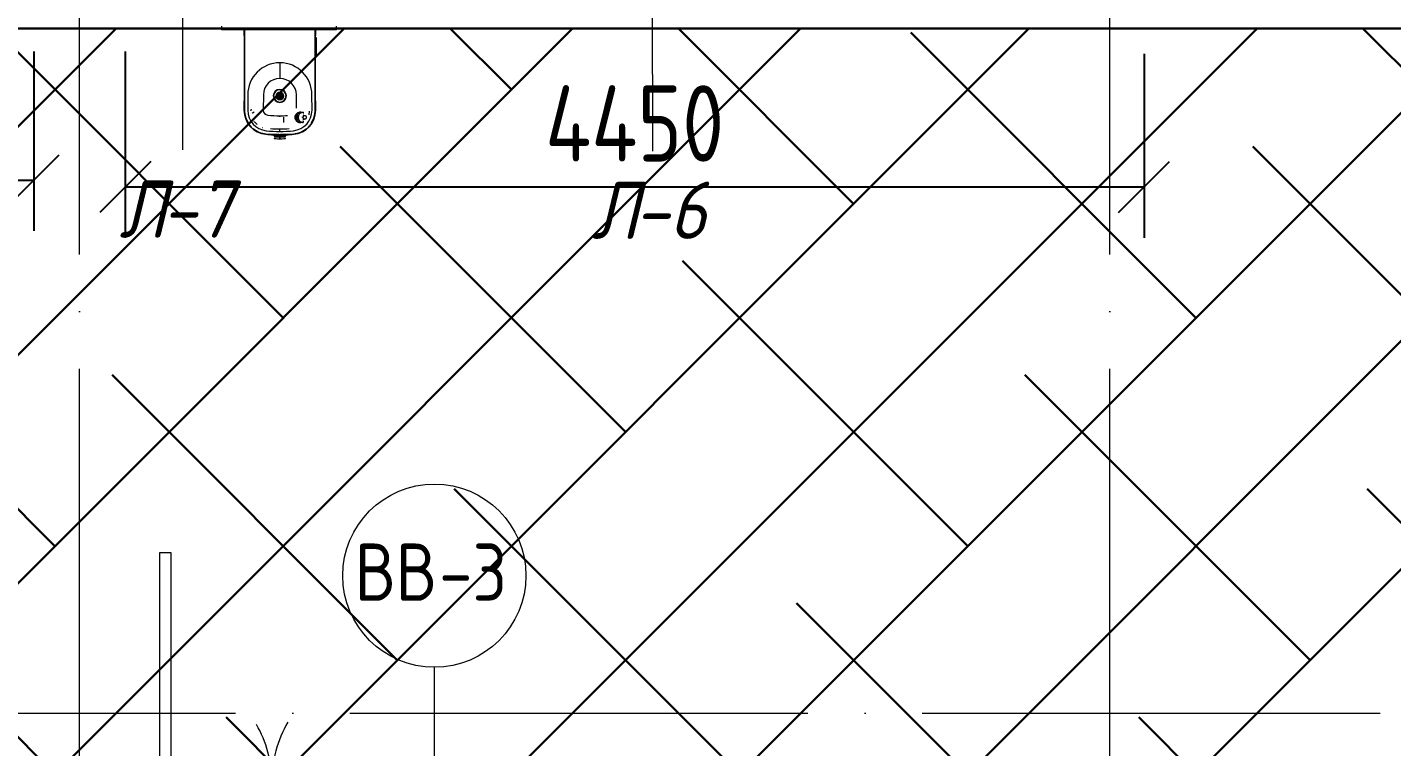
# Model space of a CAD drawing. Header units: millimetres. Extents: x -68946 to 690821, y -552984 to 293768.
# Drawn here: x 14334 to 20294, y -207713 to -204571 of the extents above; entities that cross this region are included whole.
import ezdxf

# ---------------------------------------------------------------- set-up
doc = ezdxf.new("R2010")
doc.units = ezdxf.units.MM
doc.linetypes.add('ADSK_Линия сетки', pattern=[2500, 2000, -250, 0, -250])
doc.layers.get('Defpoints').update_dxf_attribs({"color": 250})
for name, color, linetype, lineweight in [('0) блоки', 250, 'Continuous', 25), ('1.1) Стяжка 5 вып.', 30, 'Continuous', 30), ('1.3) Звуко-изол           5 вып.', 90, 'Continuous', 30), ('A-DOOR-____-IDEN', 250, 'Continuous', 9), ('A-DOOR-____-MCUT', 250, 'Continuous', 5), ('A-DOOR-____-OTLN', 250, 'Continuous', 5), ('A-DOOR-FRAM-MCUT', 250, 'Continuous', 5), ('A-DOOR-FRAM-OTLN', 250, 'Continuous', 5), ('A-DOOR-GLAZ-MCUT', 250, 'Continuous', 5), ('A-GENM-____-OTLN', 250, 'Continuous', 9), ('S-GRID-____-OTLN', 250, 'Continuous', 9)]:
    doc.layers.add(name, color=color, linetype=linetype, lineweight=lineweight)
doc.styles.add('GOST Common_1', font='', dxfattribs={"width": 0.9, "height": 250})
doc.styles.add('ISOCPEUR_I', font='isocpeui.ttf', dxfattribs={"width": 0.9, "height": 12.5})
doc.styles.get("Standard").update_dxf_attribs({"font": 'ГОСТ тип А.ttf'})
doc.styles.get('GOST Common_1').set_extended_font_data('GOST Common')
doc.dimstyles.new('А3', dxfattribs={"dimtxt": 333, "dimasz": 222, "dimexe": 222, "dimexo": 111, "dimgap": 111, "dimtad": 1, "dimtoh": 1, "dimdec": 0, "dimrnd": 0.0015, "dimzin": 0, "dimdsep": 46, "dimtxsty": 'Standard', "dimblk": 'OBLIQUE', "dimcen": 0, "dimclrd": 7, "dimclre": 7, "dimclrt": 7, "dimadec": 0, "dimazin": 0, "dimtfac": 1, "dimtdec": 0, "dimtofl": 0, "dimtmove": 0, "dimatfit": 3, "dimfxl": 1, "dimtolj": 1, "dimtzin": 0, "dimarcsym": 0})

# ---------------------------------------------------------------- blocks, each defined once
blk = doc.blocks.new('Дверь_СКБ_2Ст_Фрамуга2 - Н_ВВ-3_2500x2600h_Учебные помещения_Фрамуга слева-42054644-АР1_Маркировочный план 3 этажа')
at = {"layer": 'A-DOOR-____-OTLN'}
h = blk.add_hatch(dxfattribs=at)
h.set_pattern_fill('FP_12', color=256, style=0, pattern_type=2)
h.set_pattern_definition([(135, (1051.41, 164.685), (-14.1421, -14.1421), []), (225, (1051.41, 164.685), (14.1421, -14.1421), [])])
h.paths.add_polyline_path([(1237.5, -100), (1262.5, -100), (1262.5, 100), (1237.5, 100), (1237.5, 98)])
at = {"layer": 'A-DOOR-FRAM-OTLN'}
h = blk.add_hatch(dxfattribs=at)
h.set_pattern_fill('FP_13', color=256, style=0, pattern_type=2)
h.set_pattern_definition([(45, (-1071.384, 164.685), (-14.1421, 14.1421), []), (135, (-1071.384, 164.685), (-14.1421, -14.1421), [])])
h.paths.add_polyline_path([(-1212.5, -100), (-1212.5, 100), (-1237.5, 100), (-1237.5, -100)])
at = {"layer": 'A-DOOR-____-MCUT'}
for p, q in [((-1187.5, 1100), (-1187.5, 100)), ((-1137.5, 1100), (-1187.5, 1100)), ((-1137.5, 100), (-1137.5, 1100)), ((-1187.5, 100), (-1137.5, 100))]:
    blk.add_line(p, q, dxfattribs=at)
at = {"layer": 'A-DOOR-____-OTLN'}
for centre, radius, start, end in [((-177.5, 100), 520, 150, 180), ((-1197.5, 100), 500, 360, 30)]:
    blk.add_arc(centre, radius, start, end, dxfattribs=at)
at = {"layer": 'A-DOOR-FRAM-MCUT'}
for p, q in [((-1197.5, 108), (-1267.5, 108)), ((-1267.5, 108), (-1267.5, 100)), ((-1267.5, 100), (-1197.5, 100)), ((-1212.5, 100), (-1237.5, 100)), ((-1237.5, 100), (-1237.5, -100)), ((-1187.5, 100), (-1212.5, 100)), ((-1212.5, 100), (-1212.5, 20)), ((-1212.5, -100), (-1212.5, 100)), ((-1197.5, 100), (-1197.5, 108)), ((-1187.5, 60), (-1187.5, 100)), ((-1177.5, 60), (-1187.5, 60)), ((-1177.5, 20), (-1177.5, 60)), ((-187.5, 60), (-197.5, 60)), ((-197.5, 60), (-197.5, 20)), ((-187.5, 100), (-187.5, 60)), ((-162.5, 100), (-187.5, 100)), ((-177.5, 108), (-177.5, 100)), ((-107.5, 108), (-177.5, 108)), ((-177.5, 100), (-177.5, 20)), ((-62.5, 100), (-162.5, 100)), ((-162.5, 20), (-162.5, 100)), ((-162.5, 20), (-162.5, 100)), ((-117.5, 108), (-117.5, 100)), ((-47.5, 108), (-117.5, 108)), ((-107.5, 100), (-107.5, 108)), ((-62.5, 100), (-62.5, 20)), ((-47.5, 100), (-47.5, 108)), ((-47.5, 100), (-47.5, 20)), ((-47.5, 100), (1237.5, 100)), ((1292.5, 108), (1222.5, 108)), ((1222.5, 108), (1222.5, 100)), ((1222.5, 100), (1222.5, 20)), ((1222.5, 100), (1292.5, 100)), ((1237.5, 100), (1237.5, 20)), ((1262.5, 100), (1237.5, 100)), ((1237.5, 100), (1237.5, -100)), ((1262.5, -100), (1262.5, 100)), ((1292.5, 100), (1292.5, 108)), ((-1212.5, 20), (-1177.5, 20)), ((-1197.5, 20), (-1212.5, 20)), ((-1212.5, 20), (-1212.5, -100)), ((-1197.5, -100), (-1197.5, 20)), ((-197.5, 20), (-162.5, 20)), ((-177.5, 12), (-177.5, 20)), ((-107.5, 12), (-177.5, 12)), ((-62.5, 20), (-162.5, 20)), ((-117.5, 20), (-117.5, 12)), ((-117.5, 12), (-47.5, 12)), ((-107.5, 20), (-107.5, 12)), ((-47.5, 12), (-47.5, 20)), ((1237.5, 20), (-47.5, 20)), ((1237.5, 20), (1222.5, 20)), ((1222.5, 20), (1222.5, -100)), ((1237.5, -100), (1237.5, 20)), ((-1197.5, -100), (-1267.5, -100)), ((-1267.5, -100), (-1267.5, -108)), ((-1267.5, -108), (-1197.5, -108)), ((-1237.5, -100), (-1212.5, -100)), ((-1212.5, -100), (-1197.5, -100)), ((-1197.5, -108), (-1197.5, -100)), ((1222.5, -100), (1237.5, -100)), ((1292.5, -100), (1222.5, -100)), ((1222.5, -100), (1222.5, -108)), ((1222.5, -108), (1292.5, -108)), ((1237.5, -100), (1262.5, -100)), ((1292.5, -108), (1292.5, -100))]:
    blk.add_line(p, q, dxfattribs=at)
at = {"layer": 'A-DOOR-GLAZ-MCUT'}
for p, q in [((1222.5, 70), (-62.5, 70)), ((1222.5, 50), (-62.5, 50))]:
    blk.add_line(p, q, dxfattribs=at)
blk = doc.blocks.new('HDF-EBP_BASE - HDF-EBP_BASE-28709428-АР1_Маркировочный план 3 этажа')
at = {"layer": 'A-GENM-____-OTLN', "lineweight": 5}
for p, q in [((-254.381, 0), (-254.381, -15.875)), ((247.269, -15.875), (247.269, 0)), ((247.269, -15.875), (-254.381, -15.875))]:
    blk.add_line(p, q, dxfattribs=at)
blk = doc.blocks.new('HDF-EBP_SINK - HDF-EBP_SINK-28709430-АР1_Маркировочный план 3 этажа')
at = {"layer": 'A-GENM-____-OTLN', "lineweight": 5}
for p, q in [((-156.6, -15.9), (-156.6, -41.3)), ((-156.6, -41.3), (-154.4, -41.3)), ((-154.4, -367.1), (-154.4, -15.9)), ((-154.4, -15.9), (-154.4, -367.1)), ((154.4, -15.9), (154.4, -367.1)), ((154.4, -367.1), (154.4, -15.9)), ((154.4, -41.3), (156.6, -41.3)), ((156.6, -41.3), (156.6, -15.9)), ((-154.4, -326.9), (-156.6, -326.9)), ((-156.6, -326.9), (-156.6, -367.1)), ((-140.4, -300.5), (-140.5, -367)), ((-72.1, -300.6), (-72.2, -367.1)), ((72.2, -358.4), (72.1, -300.6)), ((140.5, -367), (140.4, -300.5)), ((156.6, -326.9), (154.4, -326.9)), ((156.6, -367.1), (156.6, -326.9)), ((67.9, -392.4), (67.9, -390.6)), ((67.9, -406.3), (67.9, -404.6)), ((71.6, -383.4), (71.6, -413.5)), ((72.3, -396.8), (75, -396.8)), ((75, -399.9), (72.3, -399.9)), ((75, -393.5), (76.5, -393)), ((75, -393.5), (76.5, -393)), ((75, -396.8), (75, -393.5)), ((75, -396.8), (76.6, -396.8)), ((75, -403.2), (75, -399.9)), ((76.6, -399.9), (75, -399.9)), ((76.5, -403.7), (75, -403.2)), ((77.7, -404.1), (75, -403.2)), ((76.6, -393.5), (76.6, -396.8)), ((76.6, -399.9), (76.6, -403.2)), ((76.6, -403.2), (77.8, -403.6)), ((77.1, -407.3), (77.1, -388.9)), ((77.2, -388.1), (82.7, -388.1)), ((82.7, -408.8), (77.2, -408.8)), ((78, -396.8), (79.3, -396.8)), ((87.2, -381.6), (80.2, -381.6)), ((80.2, -415.3), (87.2, -415.3)), ((94.1, -378), (85.8, -378)), ((93, -376), (102.1, -376)), ((102.5, -376), (102.5, -381.2)), ((102.5, -408.7), (102.5, -410.5)), ((102.5, -415.7), (102.5, -420.9)), ((128.5, -371), (126.6, -387.1)), ((-28.6, -475.3), (-28.6, -473)), ((-3.1, -473), (-28.6, -473)), ((-28.6, -475.3), (-23.1, -475.3)), ((28.6, -475.3), (-28.6, -475.3)), ((28.6, -473), (3.1, -473)), ((23.1, -473), (28.6, -473)), ((28.6, -473), (28.6, -475.3)), ((94.1, -418.9), (85.8, -418.9)), ((102.1, -421), (93, -421)), ((-24.6, -484.4), (-23.8, -484.1)), ((24.6, -484.4), (-24.6, -484.4)), ((-23.8, -484.1), (-23.2, -484.1)), ((23.8, -484.1), (-23.8, -484.1)), ((22.2, -477.8), (-22.2, -477.8)), ((22.2, -484.1), (-22.2, -484.1)), ((2.6, -489.7), (-2.6, -489.7)), ((-2.6, -489.7), (2.6, -489.7)), ((2.6, -492), (-2.6, -492)), ((-2.6, -492), (2.6, -492)), ((23.2, -484.1), (23.8, -484.1)), ((23.8, -484.1), (24.6, -484.4))]:
    blk.add_line(p, q, dxfattribs=at)
at = {"layer": 'A-GENM-____-OTLN', "lineweight": 5, "flags": 128}
for points in [[(67.3, -398.5), (67.1, -395.3), (67.4, -392.1), (68.1, -389.5)], [(68.1, -407.3), (67.4, -404.9), (67.1, -401.7), (67.3, -398.5)], [(82.7, -376.6), (78.8, -377.9), (75.3, -380), (72.3, -382.6), (69.9, -385.7), (68.1, -389.1)], [(68.1, -407.8), (69.9, -411.3), (72.3, -414.4), (75.3, -417), (78.8, -419), (82.7, -420.3)], [(77.5, -386.9), (78.7, -384), (80.2, -381.6)], [(80.2, -415.3), (78.7, -412.9), (77.5, -410)], [(80.2, -381.6), (83, -379.5), (85.8, -378)], [(85.8, -418.9), (83, -417.4), (80.2, -415.3)], [(88.2, -376.2), (85.4, -376.4), (82.7, -376.6)], [(85.8, -378), (88.3, -377.3), (90.9, -376.8)], [(-28.6, -475.3), (-28.2, -475.6), (-27.7, -475.9), (-27.3, -476.1), (-26.9, -476.4), (-26.4, -476.6), (-25.9, -476.8), (-25.5, -477), (-25, -477.2), (-24.5, -477.3), (-24, -477.5), (-23.5, -477.6), (-23, -477.7), (-22.5, -477.7), (-22.2, -477.8)], [(22.2, -477.8), (22.7, -477.7), (23.2, -477.6), (23.7, -477.5), (24.2, -477.4), (24.7, -477.3), (25.2, -477.1), (25.7, -476.9), (26.1, -476.7), (26.6, -476.5), (27, -476.3), (27.5, -476), (27.9, -475.8), (28.3, -475.5), (28.6, -475.3)], [(82.7, -420.3), (85.4, -420.5), (88.2, -420.7)], [(90.9, -420.1), (88.3, -419.6), (85.8, -418.9)], [(-24.6, -489.5), (-24.6, -489.5), (-24.6, -489.6), (-24.6, -489.6), (-24.6, -489.7), (-24.6, -489.7), (-24.6, -489.7), (-24.6, -489.8), (-24.5, -489.8), (-24.5, -489.9), (-24.5, -489.9), (-24.5, -489.9), (-24.5, -490), (-24.5, -490), (-24.4, -490), (-24.4, -490.1), (-24.4, -490.1), (-24.4, -490.1), (-24.3, -490.2), (-24.3, -490.2), (-24.3, -490.2), (-24.2, -490.2), (-24.2, -490.3), (-24.2, -490.3), (-24.1, -490.3), (-24.1, -490.3), (-24.1, -490.4), (-24, -490.4), (-24, -490.4), (-24, -490.4), (-23.9, -490.4), (-23.9, -490.4), (-23.8, -490.4), (-23.8, -490.5), (-23.8, -490.5), (-23.7, -490.5)], [(-23.7, -490.5), (-16.7, -491.3), (-9.6, -491.8), (-2.6, -492)], [(2.6, -492), (9.7, -491.8), (16.8, -491.3), (23.7, -490.5)], [(23.7, -490.5), (23.8, -490.5), (23.8, -490.5), (23.9, -490.4), (23.9, -490.4), (23.9, -490.4), (24, -490.4), (24, -490.4), (24, -490.4), (24.1, -490.4), (24.1, -490.3), (24.1, -490.3), (24.2, -490.3), (24.2, -490.3), (24.2, -490.2), (24.3, -490.2), (24.3, -490.2), (24.3, -490.2), (24.4, -490.1), (24.4, -490.1), (24.4, -490.1), (24.4, -490), (24.5, -490), (24.5, -490), (24.5, -489.9), (24.5, -489.9), (24.5, -489.9), (24.5, -489.8), (24.6, -489.8), (24.6, -489.7), (24.6, -489.7), (24.6, -489.7), (24.6, -489.6), (24.6, -489.6), (24.6, -489.5), (24.6, -489.5)]]:
    blk.add_lwpolyline(points, dxfattribs=at)
at = {"layer": 'A-GENM-____-OTLN', "lineweight": 5}
for centre, radius in [((0, -304.7), 16.2), ((0, -304.7), 15.1), ((0, -304.7), 14.3), ((-10, -298.9), 2.38), ((-5.8, -294.7), 2.38), ((-2.8, -299.9), 2.38), ((0, -293.2), 2.38), ((2.8, -299.9), 2.38), ((5.7, -294.7), 2.38), ((10, -298.9), 2.38), ((-11.5, -304.7), 2.38), ((-10, -310.5), 2.38), ((-5.9, -304.7), 2.38), ((-5.8, -314.7), 2.38), ((-2.8, -309.5), 2.38), ((0, -316.2), 2.38), ((0, -304.7), 1.68), ((2.8, -309.5), 2.38), ((5.7, -314.7), 2.38), ((5.9, -304.7), 2.38), ((10, -310.5), 2.38), ((11.5, -304.7), 2.38)]:
    blk.add_circle(centre, radius, dxfattribs=at)
for centre, radius, start, end in [((0.2, -300.6), 140.6, 90.0806, 179.95166), ((-0.2, -300.6), 140.6, 0.04834, 89.9194), ((0.2, -300.6), 72.3, 90.15668, 179.95166), ((-0.2, -300.6), 72.3, 0.04834, 89.84332), ((0, -304.7), 28.5, 0, 180), ((0, -304.7), 28.5, 0, 180), ((0, -304.7), 27.1, 0, 180), ((0, -304.7), 16.2, 0, 180), ((0, -304.7), 15.1, 0, 180), ((0, -304.7), 15.1, 0, 180), ((0, -304.7), 15.1, 0, 180), ((0, -304.7), 15.1, 0, 180), ((0, -304.7), 14.3, 0, 180), ((0, -304.7), 14.3, 0, 180), ((0, -304.7), 14.3, 0, 180), ((0, -304.7), 14.3, 0, 180), ((-10, -298.9), 2.38, 0, 180), ((-10, -298.9), 2.38, 0, 180), ((0, -304.7), 11, 90, 270), ((-5.8, -294.7), 2.38, 0, 180), ((-5.8, -294.7), 2.38, 0, 180), ((-5.8, -294.7), 2.38, 180, 0), ((-5.8, -294.7), 2.38, 180, 360), ((-2.8, -299.9), 2.38, 0, 180), ((-2.8, -299.9), 2.38, 0, 180), ((0, -293.2), 2.38, 0, 180), ((0, -293.2), 2.38, 0, 180), ((0, -293.2), 2.38, 180, 0), ((0, -293.2), 2.38, 180, 255), ((0, -304.7), 11, 270, 90), ((2.8, -299.9), 2.38, 0, 180), ((2.8, -299.9), 2.38, 360, 180), ((0, -293.2), 2.38, 285, 0), ((5.7, -294.7), 2.38, 0, 180), ((5.7, -294.7), 2.38, 360, 180), ((5.7, -294.7), 2.38, 180, 0), ((5.7, -294.7), 2.38, 180, 0), ((10, -298.9), 2.38, 0, 180), ((10, -298.9), 2.38, 0, 180), ((0, -304.7), 28.5, 180, 360), ((0, -304.7), 28.5, 180, 360), ((0, -304.7), 27.1, 180, 0), ((0, -304.7), 16.2, 180, 0), ((0, -304.7), 15.1, 180, 360), ((0, -304.7), 15.1, 180, 0), ((0, -304.7), 15.1, 180, 0), ((0, -304.7), 15.1, 180, 0), ((0, -304.7), 14.3, 180, 360), ((0, -304.7), 14.3, 180, 0), ((0, -304.7), 14.3, 180, 0), ((0, -304.7), 14.3, 180, 0), ((-11.5, -304.7), 2.38, 360, 180), ((-11.5, -304.7), 2.38, 0, 180), ((-11.5, -304.7), 2.38, 180, 0), ((-11.5, -304.7), 2.38, 180, 360), ((-10, -298.9), 2.38, 180, 0), ((-10, -298.9), 2.38, 180, 360), ((-10, -310.5), 2.38, 0, 180), ((-10, -310.5), 2.38, 360, 180), ((-10, -310.5), 2.38, 180, 0), ((-10, -310.5), 2.38, 180, 0), ((-5.9, -304.7), 2.38, 0, 180), ((-5.9, -304.7), 2.38, 105, 180), ((-5.9, -304.7), 2.38, 180, 0), ((-5.9, -304.7), 2.38, 180, 255), ((-5.8, -314.7), 2.38, 0, 180), ((-5.8, -314.7), 2.38, 0, 180), ((-5.8, -314.7), 2.38, 180, 0), ((-5.8, -314.7), 2.38, 180, 0), ((-5.9, -304.7), 2.38, 0, 90), ((-5.9, -304.7), 2.38, 270, 0), ((-2.8, -299.9), 2.38, 180, 0), ((-2.8, -309.5), 2.38, 0, 180), ((-2.8, -309.5), 2.38, 180, 0), ((-2.8, -309.5), 2.38, 180, 0), ((-2.8, -299.9), 2.38, 195, 0), ((-2.8, -309.5), 2.38, 0, 165), ((0, -316.2), 2.38, 0, 180), ((0, -316.2), 2.38, 105, 180), ((0, -316.2), 2.38, 180, 0), ((0, -316.2), 2.38, 180, 0), ((0, -304.7), 1.68, 0, 180), ((0, -304.7), 1.68, 0, 180), ((0, -304.7), 1.68, 180, 0), ((0, -304.7), 1.68, 180, 0), ((2.8, -299.9), 2.38, 180, 0), ((2.8, -299.9), 2.38, 180, 345), ((2.8, -309.5), 2.38, 0, 180), ((2.8, -309.5), 2.38, 15, 180), ((2.8, -309.5), 2.38, 180, 0), ((2.8, -309.5), 2.38, 180, 0), ((0, -316.2), 2.38, 0, 75), ((5.7, -314.7), 2.38, 0, 180), ((5.7, -314.7), 2.38, 0, 180), ((5.7, -314.7), 2.38, 180, 0), ((5.7, -314.7), 2.38, 180, 0), ((5.9, -304.7), 2.38, 90.05545, 180), ((5.9, -304.7), 2.38, 0, 180), ((5.9, -304.7), 2.38, 90, 180), ((5.9, -304.7), 2.38, 180, 0), ((5.9, -304.7), 2.38, 180, 270), ((5.9, -304.7), 2.38, 0, 75), ((5.9, -304.7), 2.38, 285, 0), ((10, -298.9), 2.38, 180, 0), ((10, -298.9), 2.38, 180, 360), ((10, -310.5), 2.38, 0, 180), ((10, -310.5), 2.38, 360, 180), ((10, -310.5), 2.38, 180, 0), ((10, -310.5), 2.38, 180, 0), ((11.5, -304.7), 2.38, 0, 180), ((11.5, -304.7), 2.38, 0, 180), ((11.5, -304.7), 2.38, 180, 0), ((11.5, -304.7), 2.38, 180, 0), ((-50.8, -367.1), 105.8, 180, 264.53498), ((-50.8, -367.1), 103.6, 180, 213.81399), ((-50.8, -367.1), 103.6, 180, 195.49337), ((-50.8, -367.1), 103.6, 200.65349, 211.4163), ((-50.3, -367.1), 90.2, 179.95166, 264.22239), ((-50.7, -367), 78.7, 217.50663, 219.24829), ((-50.3, -367.1), 21.9, 179.95166, 264.22239), ((-4.3, 87.2), 478.5, 264.22239, 270.5192), ((4.3, 87.2), 478.5, 269.4808, 273.46865), ((50.3, -367.1), 90.2, 275.77761, 0.04834), ((50.8, -367.1), 105.8, 275.46502, 360), ((94.7, -398.5), 4.73, 345.76487, 26.49474), ((94.7, -398.5), 13.1, 37.51296, 57.28895), ((94.7, -398.5), 13.1, 305.70053, 322.48704), ((50.8, -367.1), 103.6, 326.18601, 0), ((50.8, -367.1), 103.6, 328.5837, 339.34651), ((50.8, -367.1), 103.6, 344.50663, 360), ((-50.8, -367.1), 103.6, 217.87677, 226.84017), ((-50.8, -367.1), 103.6, 230.72099, 264.53498), ((-50.8, -367.1), 103.6, 233.11868, 243.88149), ((-50.4, -367.7), 78.4, 220.21174, 232.12227), ((-50.8, -367.1), 103.6, 249.04161, 264.53498), ((-50.4, -367.7), 78.4, 251.32005, 252.77913), ((0, 163.9), 639.2, 264.53498, 267.55038), ((0, 163.9), 637, 264.53498, 270), ((0, 163.9), 637, 264.53498, 270), ((-4.3, 87.2), 546.8, 264.22239, 270.45437), ((0.1, 182.5), 631, 266.25379, 273.68967), ((0, 163.9), 639.2, 267.6208, 267.73584), ((0, 163.9), 639.2, 267.80044, 267.92698), ((4.3, 87.2), 546.8, 269.54563, 275.77761), ((0, 163.9), 637, 270, 275.46502), ((0, 163.9), 637, 270, 275.46502), ((0, 163.9), 639.2, 272.51498, 275.46502), ((50.8, -367.1), 103.6, 275.46502, 309.27901), ((50.8, -367.1), 103.6, 275.46502, 290.95839), ((50.8, -367.1), 103.6, 296.11851, 306.88132), ((50.8, -367.1), 103.6, 313.3418, 322.30519)]:
    blk.add_arc(centre, radius, start, end, dxfattribs=at)
for centre, major_axis, start_param, end_param in [((75.8, -398.3), (0, 5), 0.221966, 1.262588), ((75.8, -398.3), (0, 5), 1.879005, 2.919627), ((78.8, -398.3), (0, 5.94), 1.312399, 1.570796), ((78.8, -398.3), (0, 5.94), 1.570796, 1.829193), ((75.8, -398.3), (0, 5), 3.357204, 4.367651), ((75.8, -398.3), (0, 5), 5.020598, 5.432897)]:
    blk.add_ellipse(centre, major_axis=major_axis, ratio=0.731354, start_param=start_param, end_param=end_param, dxfattribs=at)
for points, knots in [([(0, -160), (0, -160.8), (0, -162.5), (0, -165), (0, -167.3), (0, -169.2), (0, -170.8), (0, -172), (0, -172.7), (0, -173.2), (0, -173.6), (0, -174.4), (0, -175.8), (0, -178.5), (0, -182.4), (0, -185.8), (0, -188.6), (0, -190.8), (0, -193.1), (0, -195.3), (0, -197.5), (0, -199.7), (0, -202), (0, -205.1), (0, -209), (0, -213.7), (0, -220), (0, -225), (0, -228.3)], [-1, -1, -1, -1, -0.972222, -0.944444, -0.916667, -0.888889, -0.861111, -0.833333, -0.805556, -0.777778, -0.75, -0.722222, -0.666667, -0.611111, -0.555556, -0.5, -0.472222, -0.444444, -0.416667, -0.388889, -0.361111, -0.333333, -0.305556, -0.277778, -0.222222, -0.166667, -0.111111, 0, 0, 0, 0]), ([(-128.6, -367.4), (-128.2, -367.2), (-127.4, -366.7), (-126.2, -366), (-124.8, -365.1), (-123.5, -364.3), (-123.2, -364.1), (-123.2, -364.1)], [-1, -1, -1, -1, -0.857143, -0.714286, -0.571429, -0.285714, 0, 0, 0, 0]), ([(-121.6, -380), (-121, -379.6), (-119.7, -378.9), (-117.9, -377.9), (-116.7, -377.3), (-116.3, -377), (-116.2, -377)], [-1, -1, -1, -1, -0.7857143, -0.5714286, -0.2857143, -0.1428571, -0.1428571, -0.1428571, -0.1428571]), ([(-116.1, -376.9), (-116.1, -376.9), (-115.6, -376.6), (-113.6, -375.6), (-111.8, -374.5)], [-1, -1, -1, -1, -0.8571429, -0.5714286, -0.5714286, -0.5714286, -0.5714286]), ([(17.9, -414.5), (17.9, -414.5), (17.9, -413.9), (17.9, -410.9), (17.9, -406.2), (17.9, -401.9), (18, -398.8), (18, -397.1)], [-1, -1, -1, -1, -0.8571429, -0.5714286, -0.4285714, -0.2857143, -0.1428571, -0.1428571, -0.1428571, -0.1428571]), ([(17.9, -420.8), (17.9, -420.1), (17.9, -418.7), (17.9, -416.6), (17.9, -415.2), (17.9, -414.7), (17.9, -414.6)], [-1, -1, -1, -1, -0.7857143, -0.5714286, -0.2857143, -0.1428571, -0.1428571, -0.1428571, -0.1428571]), ([(68.1, -389.1), (68.1, -389.3), (68, -389.5), (68, -389.9), (68, -390.1), (67.9, -390.4), (67.9, -390.7), (68, -391), (68, -391.2)], [0, 0, 0, 0, 0.1, 0.15, 0.2, 0.25, 0.3, 0.4, 0.4, 0.4, 0.4]), ([(68, -405.8), (68, -405.9), (67.9, -406.2), (67.9, -406.5), (68, -406.8), (68, -407), (68, -407.4), (68.1, -407.6), (68.1, -407.8)], [0.6, 0.6, 0.6, 0.6, 0.7, 0.75, 0.8, 0.85, 0.9, 1, 1, 1, 1]), ([(77.2, -408.8), (77.1, -408.1), (77.2, -406.7), (77.5, -404.8), (77.8, -403.5), (78, -402.7), (78.1, -402.1), (78.2, -401.5), (78.4, -400.9), (78.5, -400.3), (78.6, -399.7), (78.6, -399.1), (78.6, -398.5), (78.6, -397.8), (78.6, -397.2), (78.5, -396.6), (78.4, -396), (78.2, -395.4), (78.1, -394.8), (78, -394.2), (77.8, -393.5), (77.5, -392.1), (77.2, -390.2), (77.1, -388.8), (77.2, -388.1)], [0, 0, 0, 0, 0.111111, 0.222222, 0.277778, 0.305556, 0.333333, 0.361111, 0.388889, 0.416667, 0.444444, 0.472222, 0.5, 0.527778, 0.555556, 0.583333, 0.611111, 0.638889, 0.666667, 0.694444, 0.722222, 0.777778, 0.888889, 1, 1, 1, 1]), ([(82.7, -388.1), (82.1, -389.3), (81.2, -391.9), (80.5, -395.8), (80.4, -399), (80.6, -401.3), (80.8, -402.9), (81.2, -404.5), (81.7, -406.5), (82.3, -407.9), (82.7, -408.8)], [0, 0, 0, 0, 0.2, 0.4, 0.55, 0.625, 0.7, 0.775, 0.85, 1, 1, 1, 1]), ([(94.3, -376.6), (95.7, -376.5), (98.2, -376.3), (100.8, -376), (102.2, -375.9), (102.5, -376), (102.5, -376)], [0, 0, 0, 0, 0.1666667, 0.3333333, 0.5, 0.6188068, 0.6188068, 0.6188068, 0.6188068]), ([(105, -406.4), (104.7, -406.3), (104.2, -405.8), (103.7, -404.9), (103.4, -404.2), (103.2, -403.7), (103.1, -403.3), (103, -402.9), (102.8, -402.3), (102.7, -401.6), (102.6, -401), (102.5, -400.5), (102.5, -399.9), (102.4, -399.2), (102.4, -398.4), (102.4, -397.7), (102.5, -397.1), (102.5, -396.6), (102.6, -395.7), (102.8, -394.9), (102.9, -394.4)], [-1, -1, -1, -1, -0.8, -0.7, -0.65, -0.6, -0.575, -0.55, -0.5, -0.45, -0.4, -0.375, -0.35, -0.3, -0.25, -0.2, -0.175, -0.15, -0.1, 0, 0, 0, 0]), ([(111, -390.3), (111.3, -390.4), (111.7, -390.6), (112.1, -391), (112.4, -391.2), (112.5, -391.3), (112.6, -391.4), (112.7, -391.5), (112.8, -391.6), (113, -391.8), (113.3, -392.2), (113.6, -392.6), (113.8, -393), (113.9, -393.3), (113.9, -393.5), (114, -393.7), (114.1, -394.1), (114.2, -394.5), (114.4, -395.2), (114.6, -396.1), (114.7, -397.1), (114.8, -397.9), (114.8, -398.3), (114.9, -398.6), (114.8, -398.9), (114.8, -399.4), (114.7, -400.1), (114.6, -401), (114.4, -401.9), (114.2, -402.5), (114.1, -402.9), (114, -403.2), (113.9, -403.4), (113.9, -403.5), (113.8, -403.7), (113.7, -404), (113.6, -404.3), (113.3, -404.8), (113, -405.1), (112.8, -405.3), (112.6, -405.4), (112.5, -405.6), (112.4, -405.7), (112.1, -406), (111.8, -406.2), (111.4, -406.4), (110.8, -406.7), (110.1, -406.9), (108.9, -407.1), (107.2, -407), (105.8, -406.7), (105, -406.4)], [-1, -1, -1, -1, -0.944444, -0.916667, -0.902778, -0.895833, -0.888889, -0.881944, -0.875, -0.861111, -0.833333, -0.805556, -0.791667, -0.784722, -0.777778, -0.770833, -0.763889, -0.75, -0.736111, -0.722222, -0.694444, -0.680556, -0.673611, -0.666667, -0.659722, -0.652778, -0.638889, -0.611111, -0.597222, -0.583333, -0.569444, -0.5625, -0.559028, -0.555556, -0.548611, -0.541667, -0.527778, -0.5, -0.472222, -0.458333, -0.451389, -0.444444, -0.430556, -0.416667, -0.388889, -0.361111, -0.333333, -0.277778, -0.222222, -0.111111, 0, 0, 0, 0]), ([(0, -459.6), (0, -458.7), (0, -457), (0, -454.6), (0, -452.3), (0, -450.4), (0, -449.1), (0, -448.5), (0, -448.4)], [-1, -1, -1, -1, -0.9722222, -0.9444444, -0.9166667, -0.8888889, -0.8611111, -0.852685, -0.852685, -0.852685, -0.852685]), ([(102.4, -420.9), (102.4, -421), (101.5, -421), (98.2, -420.7), (95.7, -420.4), (94.3, -420.3)], [0.3811932, 0.3811932, 0.3811932, 0.3811932, 0.6666667, 0.8333333, 1, 1, 1, 1])]:
    blk.add_open_spline(points, degree=3, knots=knots, dxfattribs=at)
for points in [[(-123.2, -364.1), (-123.2, -364.1), (-123, -364), (-122.7, -363.8)], [(0, -395.6), (0, -394.2), (0, -392.7), (0, -391.3)], [(77.2, -388.1), (77.2, -387.9), (77.3, -387.5), (77.4, -387.1), (77.5, -386.9)], [(77.5, -410), (77.4, -409.8), (77.3, -409.5), (77.2, -409), (77.2, -408.8)], [(87.2, -381.6), (86.4, -382.5), (84.8, -384.4), (83.4, -386.8), (82.7, -388.1)], [(82.7, -408.8), (83.4, -410.1), (84.8, -412.5), (86.4, -414.5), (87.2, -415.3)], [(94.1, -378), (93, -378.4), (90.7, -379.4), (88.4, -380.8), (87.2, -381.6)], [(87.2, -415.3), (88.4, -416.1), (90.7, -417.5), (93, -418.5), (94.1, -418.9)], [(91.2, -376), (90.4, -376.1), (89.3, -376.2), (88.2, -376.2)], [(90.9, -376.8), (91.7, -376.6), (93.1, -376.3), (93.6, -376.1), (93.6, -376.1)], [(93.6, -376.8), (93.9, -376.7), (94.1, -376.7), (94.3, -376.6)], [(99.3, -376.8), (98.5, -377), (96.8, -377.3), (95, -377.8), (94.1, -378)], [(102.4, -376.1), (102.2, -376.2), (101.1, -376.5), (99.3, -376.8)], [(102.4, -409.9), (102.4, -409.6), (102.4, -409.3), (102.3, -409.1)], [(102.9, -394.4), (103.2, -393.3), (103.8, -391.5), (104.6, -390.7), (105, -390.5)], [(105, -390.5), (106.2, -390.1), (108.3, -389.7), (110.1, -390), (111, -390.3)], [(88.2, -420.7), (89.3, -420.8), (90.4, -420.8), (91.2, -420.9)], [(93.6, -420.8), (93.6, -420.8), (93.1, -420.6), (91.7, -420.3), (90.9, -420.1)], [(94.3, -420.3), (94.1, -420.3), (93.9, -420.2), (93.6, -420.1)], [(94.1, -418.9), (95, -419.2), (96.8, -419.6), (98.5, -419.9), (99.3, -420.1)], [(99.3, -420.1), (100.2, -420.3), (101.6, -420.6), (102.3, -420.8), (102.4, -420.8)]]:
    blk.add_open_spline(points, degree=3, dxfattribs=at)
blk = doc.blocks.new('Elkay_logo - Elkay_logo-28709096-АР1_Маркировочный план 3 этажа')
at = {"layer": 'A-GENM-____-OTLN', "lineweight": 5}
for p, q in [((18779.4, 54625), (18783.3, 54625)), ((18783.3, 54624.2), (18783.3, 54625)), ((18783.3, 54625), (18783.3, 54624.2)), ((18783.3, 54624.2), (18783.3, 54541.7)), ((18783.3, 54623.2), (18784.1, 54623.2)), ((18784.1, 54623.2), (18784.1, 54542.7)), ((18783.3, 54540.9), (18779.4, 54540.9)), ((18783.3, 54542.7), (18784.1, 54542.7)), ((18783.3, 54541.7), (18783.3, 54540.9)), ((18783.3, 54540.9), (18783.3, 54541.7))]:
    blk.add_line(p, q, dxfattribs=at)
blk = doc.blocks.new('ADSK_Марка_Дверь - Типоразмер_ADSK_Марка-30565456-АР1_Маркировочный план 3 этажа')
at = {"layer": 'A-DOOR-____-IDEN'}
blk.add_circle((0, 0), 4, dxfattribs=at)
blk = doc.blocks.new('_Oblique')
at = {"color": 0, "linetype": 'ByBlock', "lineweight": -2}
blk.add_line((-0.5, -0.5), (0.5, 0.5), dxfattribs=at)
blk = doc.blocks.new('*D5418')
at = {"layer": '0) блоки', "color": 7, "lineweight": -2, "transparency": 16777216}
for p, q in [((10611.8, -204677.4), (10611.8, -205460.8)), ((14361.8, -204677.4), (14361.8, -205460.8)), ((10611.8, -205238.8), (14361.8, -205238.8))]:
    blk.add_line(p, q, dxfattribs=at)
at = {"layer": 'Defpoints', "color": 0, "lineweight": 30, "transparency": 16777216}
for p in [(10611.8, -204566.4), (14361.8, -204566.4), (14361.8, -205238.8)]:
    blk.add_point(p, dxfattribs=at)
at = {"layer": '0) блоки', "color": 7, "lineweight": -2, "transparency": 16777216, "xscale": 222, "yscale": 222, "zscale": 222, "rotation": 180}
blk.add_blockref('_Oblique', (10611.8, -205238.8), dxfattribs=at)
at = {"layer": '0) блоки', "color": 7, "lineweight": -2, "transparency": 16777216, "xscale": 222, "yscale": 222, "zscale": 222}
blk.add_blockref('_Oblique', (14361.8, -205238.8), dxfattribs=at)
at = {"layer": '0) блоки', "color": 7, "transparency": 16777216, "insert": (12486.8, -204961.3), "char_height": 333, "attachment_point": 5}
blk.add_mtext('\\A1;3750', dxfattribs=at)
blk = doc.blocks.new('*D5420')
at = {"layer": '0) блоки', "color": 7, "lineweight": -2, "transparency": 16777216}
for p, q in [((14761.8, -204677.4), (14761.8, -205490.8)), ((19211.8, -204687.7), (19211.8, -205490.8)), ((14761.8, -205268.8), (19211.8, -205268.8))]:
    blk.add_line(p, q, dxfattribs=at)
at = {"layer": 'Defpoints', "color": 0, "lineweight": 30, "transparency": 16777216}
for p in [(14761.8, -204566.4), (19211.8, -204576.7), (19211.8, -205268.8)]:
    blk.add_point(p, dxfattribs=at)
at = {"layer": '0) блоки', "color": 7, "lineweight": -2, "transparency": 16777216, "xscale": 222, "yscale": 222, "zscale": 222, "rotation": 180}
blk.add_blockref('_Oblique', (14761.8, -205268.8), dxfattribs=at)
at = {"layer": '0) блоки', "color": 7, "lineweight": -2, "transparency": 16777216, "xscale": 222, "yscale": 222, "zscale": 222}
blk.add_blockref('_Oblique', (19211.8, -205268.8), dxfattribs=at)
at = {"layer": '0) блоки', "color": 7, "transparency": 16777216, "insert": (16986.8, -204991.3), "char_height": 333, "attachment_point": 5}
blk.add_mtext('\\A1;4450', dxfattribs=at)

msp = doc.modelspace()

# ---------------------------------------------------------------- hatches: boundary and pattern name
at = {"layer": '1.1) Стяжка 5 вып.', "lineweight": 30, "true_color": 0xf26722}
h = msp.add_hatch(dxfattribs=at)
h.set_pattern_fill('ANSI32', color=30, scale=222)
h.paths.add_polyline_path([(65861.7763, -204576.388), (46871.7544, -204576.388), (46871.7544, -204776.3886), (46451.7763, -204776.3886), (46451.7763, -204576.388), (42571.7763, -204576.388), (42571.7763, -204776.3886), (42151.7763, -204776.3886), (42151.7763, -204576.388), (38071.7763, -204576.388), (38071.7763, -204776.3886), (37651.7763, -204776.3886), (37651.7763, -204576.388), (33171.7544, -204576.388), (33171.7544, -204776.3886), (32749.9721, -204776.3886), (32749.9721, -204576.388), (29466.7763, -204576.388), (-2950.2456, -204576.388), (-2950.2456, -207866.3886), (65861.7763, -207866.3886)])
at = {"layer": '1.3) Звуко-изол           5 вып.', "lineweight": 30}
h = msp.add_hatch(dxfattribs=at)
h.set_pattern_fill('ANSI38', color=256, scale=222)
h.paths.add_polyline_path([(65861.7763, -204576.388), (46871.7544, -204576.388), (46871.7544, -204776.3886), (46451.7763, -204776.3886), (46451.7763, -204576.388), (42571.7763, -204576.388), (42571.7763, -204776.3886), (42151.7763, -204776.3886), (42151.7763, -204576.388), (38071.7763, -204576.388), (38071.7763, -204776.3886), (37651.7763, -204776.3886), (37651.7763, -204576.388), (33171.7544, -204576.388), (33171.7544, -204776.3886), (32749.9721, -204776.3886), (32749.9721, -204576.388), (29466.7763, -204576.388), (-2950.2456, -204576.388), (-2950.2456, -207866.3886), (65861.7763, -207866.3886)])

# ---------------------------------------------------------------- linework, layer by layer
at = {"layer": '1.1) Стяжка 5 вып.', "lineweight": 30}
msp.add_lwpolyline([(-2950.2456, -204576.388), (65861.7763, -204576.388), (65861.7763, -207866.3886), (-2950.2456, -207866.3886)], close=True, dxfattribs=at)
at = {"layer": 'A-DOOR-____-IDEN', "color": 18, "true_color": 0x000000}
for p, q in [((15011.7763, -204116.3886), (15011.7763, -205106.3886)), ((17061.7763, -204116.3886), (17064.2951, -205111.8651)), ((16111.7763, -207966.3892), (16111.7763, -207366.3892))]:
    msp.add_line(p, q, dxfattribs=at)
at = {"layer": 'S-GRID-____-OTLN', "color": 18, "linetype": 'ADSK_Линия сетки', "true_color": 0x000000}
for p, q in [((14561.7763, -220563.733), (14561.7763, -199653.1503)), ((19061.7763, -220563.733), (19061.7763, -199653.1503)), ((-6757.7749, -207566.3886), (70471.963, -207566.3886))]:
    msp.add_line(p, q, dxfattribs=at)

# ---------------------------------------------------------------- block references
at = {"layer": 'A-DOOR-____-IDEN', "color": 18, "true_color": 0x000000, "xscale": 99.99999999999993, "yscale": 99.99999999999993, "zscale": 99.99999999999993}
msp.add_blockref('ADSK_Марка_Дверь - Типоразмер_ADSK_Марка-30565456-АР1_Маркировочный план 3 этажа', (16111.7763, -206966.3892), dxfattribs=at)
at = {"layer": 'A-DOOR-____-OTLN', "color": 18, "true_color": 0x000000}
msp.add_blockref('Дверь_СКБ_2Ст_Фрамуга2 - Н_ВВ-3_2500x2600h_Учебные помещения_Фрамуга слева-42054644-АР1_Маркировочный план 3 этажа', (16099.2763, -207966.3892), dxfattribs=at)
at = {"layer": 'A-GENM-____-OTLN', "color": 18, "lineweight": 5, "true_color": 0x000000}
for name, p in [('HDF-EBP_BASE - HDF-EBP_BASE-28709428-АР1_Маркировочный план 3 этажа', (15436.7763, -204566.3886)), ('HDF-EBP_SINK - HDF-EBP_SINK-28709430-АР1_Маркировочный план 3 этажа', (15436.7763, -204566.3886)), ('Elkay_logo - Elkay_logo-28709096-АР1_Маркировочный план 3 этажа', (-3188.2237, -259241.3892))]:
    msp.add_blockref(name, p, dxfattribs=at)

# ---------------------------------------------------------------- texts
at = {"layer": 'A-DOOR-____-IDEN', "color": 18, "true_color": 0x000000, "char_height": 250, "attachment_point": 1}
for s, insert, width, style in [('\\fISOCPEUR|b0|i1|c204|p34|;\\W.9;Л', (14734.9957, -205240.0344), 223.670812, 'ISOCPEUR_I'), ('-7', (14919.5425, -205240.0344), 404.0505, 'ISOCPEUR_I'), ('\\fISOCPEUR|b0|i1|c204|p34|;\\W.9;Л', (16799.4189, -205245.5109), 223.670812, 'ISOCPEUR_I'), ('-6', (16983.9658, -205245.5109), 404.0505, 'ISOCPEUR_I'), ('ВВ', (15763.0189, -206825.9386), 447.341625, 'GOST Common_1'), ('-3', (16132.1127, -206825.9386), 389.620125, 'GOST Common_1')]:
    msp.add_mtext(s, dxfattribs=dict(at, insert=insert, width=width, style=style))

# ---------------------------------------------------------------- dimensions: what is measured, and where the dimension line sits
at = {"layer": '0) блоки'}
for base, p1, p2, picture, middle in [((14361.7544, -205238.796), (10611.8141, -204566.3886), (14361.7544, -204566.3886), '*D5418', (12486.7843, -204961.296)), ((19211.7523, -205268.7679), (14761.7544, -204566.3886), (19211.7523, -204576.7224), '*D5420', (16986.7534, -204991.2679))]:
    dim = msp.add_linear_dim(base=base, p1=p1, p2=p2, dimstyle='А3', dxfattribs=at)
    dim.commit()
    dim.dimension.update_dxf_attribs({"geometry": picture, "text_midpoint": middle})

doc.saveas('drawing.dxf')
